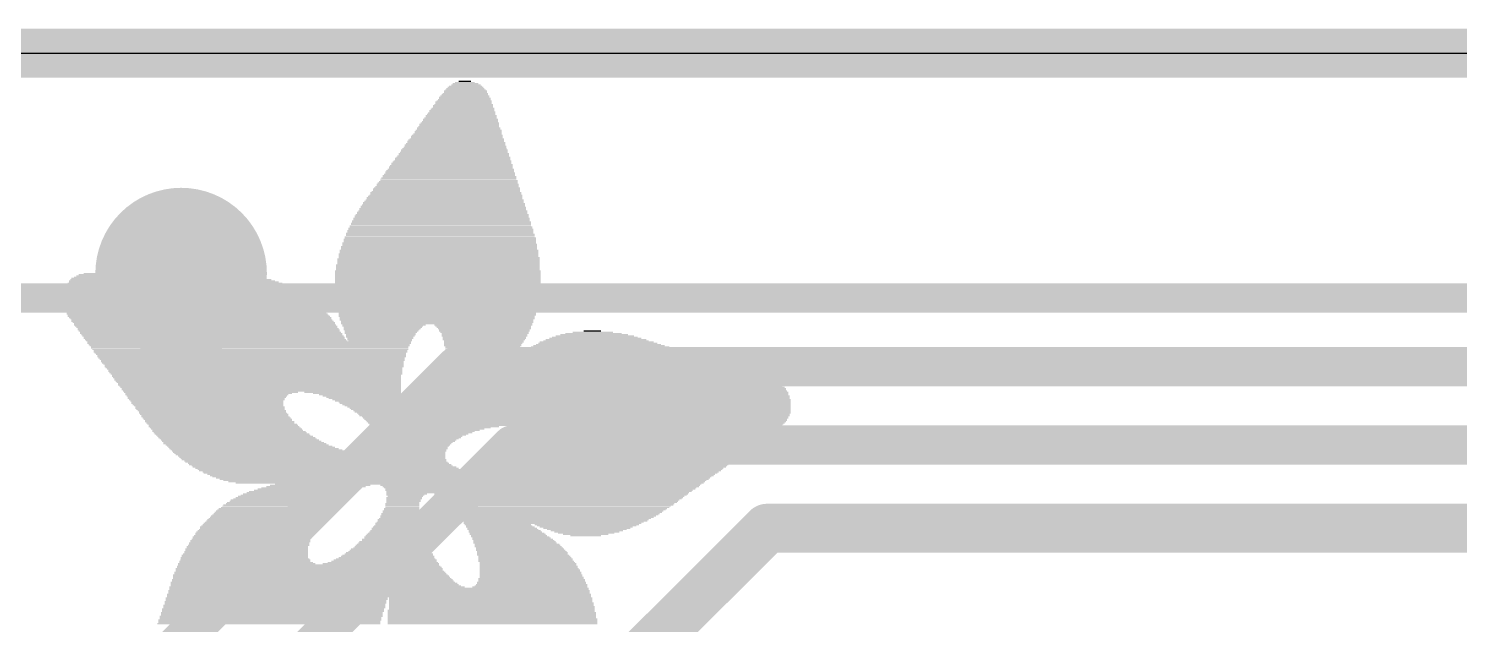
# Model space of a CAD drawing. Extents: x -1.5 to 77.7, y -1.7 to 21.7.
# Drawn here: x 21.18 to 28.59, y 18.63 to 21.72 of the extents above; entities that cross this region are included whole.
import ezdxf

# ---------------------------------------------------------------- set-up
doc = ezdxf.new("R2010")
doc.units = 0
for name, color, linetype in [('1', 12, 'CONTINUOUS'), ('16', 5, 'CONTINUOUS'), ('18', 110, 'CONTINUOUS'), ('20', 53, 'CONTINUOUS'), ('21', 40, 'CONTINUOUS'), ('22', 6, 'CONTINUOUS')]:
    doc.layers.add(name, color=color, linetype=linetype)

# ---------------------------------------------------------------- blocks, each defined once
blk = doc.blocks.new('RECT')
blk.add_solid([(-0.5, -0.5), (0.5, -0.5), (-0.5, 0.5), (0.5, 0.5)])
blk = doc.blocks.new('ROUNDV')
at = {"const_width": 0.5}
blk.add_lwpolyline([(0, -0.25, 1), (0, 0.25, 1), (0, -0.25)], format="xyb", dxfattribs=at)

msp = doc.modelspace()

# ---------------------------------------------------------------- linework, layer by layer
at = {"layer": '1', "const_width": 0.254}
msp.add_lwpolyline([(76.2, 21.59), (0, 21.59)], dxfattribs=at)
at = {"layer": '16'}
for points, const_width in [([(76.2, 21.59), (0, 21.59)], 0.254), ([(20.066, 16.637), (23.3934, 19.9644)], 0.2032), ([(23.3934, 19.9644), (30.5402, 19.9644)], 0.2032), ([(17.145, 13.0175), (23.6855, 19.558)], 0.2032), ([(23.6855, 19.558), (29.972, 19.558)], 0.2032), ([(25.0074, 19.1262), (20.066, 14.1848)], 0.254), ([(29.7688, 19.1262), (25.0074, 19.1262)], 0.254)]:
    msp.add_lwpolyline(points, dxfattribs=dict(at, const_width=const_width))
for points, const_width in [([(23.3934, 20.0152, 1), (23.3934, 19.9136)], 0.1016), ([(23.4293, 19.9285, 1), (23.3575, 20.0003)], 0.1016), ([(23.6855, 19.6088, 1), (23.6855, 19.5072)], 0.1016), ([(23.7214, 19.5221, 1), (23.6496, 19.5939)], 0.1016), ([(25.0074, 19.1897, 1), (25.0074, 19.0627)], 0.127), ([(25.0523, 19.0813, 1), (24.9625, 19.1711)], 0.127)]:
    msp.add_lwpolyline(points, format="xyb", dxfattribs=dict(at, const_width=const_width))
at = {"layer": '20'}
msp.add_line((2.54, 21.59), (73.66, 21.59), dxfattribs=at)
at = {"layer": '22', "const_width": 0.1524}
msp.add_lwpolyline([(36.83, 20.32), (20.32, 20.32)], dxfattribs=at)

# ---------------------------------------------------------------- block references
at = {"layer": '18', "xscale": 0.889, "yscale": 0.889}
msp.add_blockref('ROUNDV', (21.971, 20.447), dxfattribs=at)
msp.add_blockref('ROUNDV', (21.971, 20.447), dxfattribs=at)
at = {"layer": '21'}
for p, xscale, yscale in [((23.4474, 21.4249), 0.1524, 0.0064), ((23.4442, 21.4313), 0.1334, 0.0063), ((23.441, 21.4376), 0.1016, 0.0064), ((23.4411, 21.444), 0.0635, 0.0063), ((23.4379, 21.3487), 0.2731, 0.0064), ((23.4379, 21.3614), 0.2603, 0.0064), ((23.4411, 21.3551), 0.2667, 0.0063), ((23.441, 21.3678), 0.254, 0.0063), ((23.4411, 21.3741), 0.2413, 0.0064), ((23.4442, 21.3804), 0.235, 0.0063), ((23.4442, 21.3932), 0.2222, 0.0063), ((23.4442, 21.3868), 0.2222, 0.0064), ((23.4442, 21.3995), 0.2096, 0.0064), ((23.4442, 21.4059), 0.1968, 0.0063), ((23.4442, 21.4122), 0.1842, 0.0064), ((23.4442, 21.4185), 0.1714, 0.0063), ((23.4252, 21.2789), 0.3493, 0.0063), ((23.4252, 21.2916), 0.3365, 0.0063), ((23.4284, 21.2852), 0.3429, 0.0064), ((23.4283, 21.2979), 0.3302, 0.0064), ((23.4315, 21.3042), 0.3238, 0.0063), ((23.4315, 21.317), 0.3112, 0.0063), ((23.4315, 21.3106), 0.3112, 0.0064), ((23.4347, 21.3233), 0.3048, 0.0064), ((23.4347, 21.336), 0.2921, 0.0064), ((23.4347, 21.3297), 0.2921, 0.0063), ((23.4379, 21.3423), 0.2857, 0.0063), ((23.4093, 21.2027), 0.4318, 0.0063), ((23.4093, 21.209), 0.4191, 0.0064), ((23.4124, 21.2217), 0.4127, 0.0064), ((23.4124, 21.2154), 0.4127, 0.0063), ((23.4156, 21.228), 0.4064, 0.0063), ((23.4156, 21.2344), 0.3937, 0.0064), ((23.4188, 21.2471), 0.3874, 0.0064), ((23.4188, 21.2408), 0.3874, 0.0063), ((23.4188, 21.2535), 0.3746, 0.0063), ((23.422, 21.2661), 0.3683, 0.0063), ((23.422, 21.2598), 0.3683, 0.0064), ((23.422, 21.2725), 0.3556, 0.0064), ((23.3934, 21.1328), 0.5016, 0.0064), ((23.3966, 21.1265), 0.508, 0.0063), ((23.3966, 21.1392), 0.4953, 0.0063), ((23.3998, 21.1455), 0.4889, 0.0064), ((23.3998, 21.1582), 0.4763, 0.0064), ((23.3998, 21.1518), 0.4763, 0.0063), ((23.403, 21.1646), 0.4699, 0.0063), ((23.4029, 21.1709), 0.4572, 0.0064), ((23.4061, 21.1836), 0.4508, 0.0064), ((23.4061, 21.1773), 0.4508, 0.0063), ((23.4093, 21.1899), 0.4445, 0.0063), ((23.4093, 21.1963), 0.4318, 0.0064), ((23.3807, 21.0566), 0.5778, 0.0064), ((23.3839, 21.0693), 0.5715, 0.0064), ((23.3839, 21.063), 0.5715, 0.0063), ((23.3839, 21.0756), 0.5588, 0.0063), ((23.3871, 21.0884), 0.5525, 0.0063), ((23.3871, 21.082), 0.5525, 0.0064), ((23.3871, 21.0947), 0.5397, 0.0064), ((23.3902, 21.1011), 0.5334, 0.0063), ((23.3934, 21.1074), 0.527, 0.0064), ((23.3903, 21.1137), 0.5207, 0.0063), ((23.3934, 21.1201), 0.5144, 0.0064), ((23.3648, 20.9804), 0.6604, 0.0064), ((23.368, 20.9868), 0.654, 0.0063), ((23.368, 20.9994), 0.6414, 0.0063), ((23.368, 20.9931), 0.6414, 0.0064), ((23.3712, 21.0058), 0.635, 0.0064), ((23.3743, 21.0122), 0.6287, 0.0063), ((23.3712, 21.0185), 0.6223, 0.0064), ((23.3743, 21.0249), 0.6159, 0.0063), ((23.3775, 21.0312), 0.6096, 0.0064), ((23.3775, 21.0439), 0.5969, 0.0064), ((23.3775, 21.0375), 0.5969, 0.0063), ((23.3807, 21.0503), 0.5906, 0.0063), ((23.3521, 20.9106), 0.7366, 0.0063), ((23.3521, 20.9042), 0.7366, 0.0064), ((23.3522, 20.9169), 0.7239, 0.0064), ((23.3553, 20.9232), 0.7176, 0.0063), ((23.3553, 20.936), 0.7048, 0.0063), ((23.3585, 20.9296), 0.7112, 0.0064), ((23.3585, 20.9423), 0.6985, 0.0064), ((23.3585, 20.955), 0.6858, 0.0064), ((23.3617, 20.9487), 0.6921, 0.0063), ((23.3617, 20.9613), 0.6795, 0.0063), ((23.3617, 20.9741), 0.6667, 0.0063), ((23.3649, 20.9677), 0.6731, 0.0064), ((23.3362, 20.8407), 0.8065, 0.0064), ((23.3362, 20.8344), 0.8065, 0.0063), ((23.3394, 20.847), 0.8001, 0.0063), ((23.3426, 20.8534), 0.7938, 0.0064), ((23.3426, 20.8661), 0.781, 0.0064), ((23.3426, 20.8598), 0.781, 0.0063), ((23.3426, 20.8725), 0.7684, 0.0063), ((23.3458, 20.8851), 0.762, 0.0063), ((23.3458, 20.8788), 0.762, 0.0064), ((23.349, 20.8915), 0.7557, 0.0064), ((23.349, 20.8979), 0.7429, 0.0063), ((23.3236, 20.7645), 0.8827, 0.0064), ((23.3236, 20.7582), 0.8827, 0.0063), ((23.3268, 20.7708), 0.8763, 0.0063), ((23.3267, 20.7836), 0.8636, 0.0063), ((23.3267, 20.7772), 0.8636, 0.0064), ((23.3268, 20.7963), 0.8509, 0.0063), ((23.3299, 20.7899), 0.8572, 0.0064), ((23.3299, 20.8026), 0.8446, 0.0064), ((23.3299, 20.8153), 0.8318, 0.0064), ((23.3331, 20.8089), 0.8382, 0.0063), ((23.3331, 20.8217), 0.8255, 0.0063), ((23.3362, 20.828), 0.8191, 0.0064), ((23.3141, 20.682), 0.9525, 0.0063), ((23.314, 20.6946), 0.9398, 0.0063), ((23.3172, 20.6883), 0.9462, 0.0064), ((23.3172, 20.7074), 0.9334, 0.0063), ((23.3172, 20.701), 0.9334, 0.0064), ((23.3172, 20.7201), 0.9208, 0.0063), ((23.3204, 20.7137), 0.9271, 0.0064), ((23.3204, 20.7327), 0.9144, 0.0063), ((23.3204, 20.7264), 0.9144, 0.0064), ((23.3204, 20.7455), 0.9017, 0.0063), ((23.3204, 20.7391), 0.9017, 0.0064), ((23.3236, 20.7518), 0.8953, 0.0064), ((23.3109, 20.6248), 0.9969, 0.0064), ((23.3109, 20.6184), 0.9969, 0.0063), ((23.3109, 20.6121), 0.9969, 0.0064), ((23.314, 20.6312), 0.9906, 0.0063), ((23.3109, 20.6375), 0.9843, 0.0064), ((23.3109, 20.6565), 0.9715, 0.0063), ((23.3141, 20.6502), 0.9779, 0.0064), ((23.3141, 20.6439), 0.9779, 0.0063), ((23.314, 20.6693), 0.9652, 0.0063), ((23.314, 20.6629), 0.9652, 0.0064), ((23.3172, 20.6756), 0.9588, 0.0064), ((23.3045, 20.5486), 1.035, 0.0064), ((23.3045, 20.5422), 1.035, 0.0063), ((23.3045, 20.5359), 1.035, 0.0064), ((23.3077, 20.5677), 1.0287, 0.0063), ((23.3077, 20.5613), 1.0287, 0.0064), ((23.3077, 20.555), 1.0287, 0.0063), ((23.3077, 20.5867), 1.016, 0.0064), ((23.3077, 20.5803), 1.016, 0.0063), ((23.3077, 20.574), 1.016, 0.0064), ((23.3077, 20.6058), 1.0033, 0.0063), ((23.3109, 20.5994), 1.0097, 0.0064), ((23.3109, 20.5931), 1.0097, 0.0063), ((23.3013, 20.4597), 1.0668, 0.0064), ((23.3013, 20.4915), 1.0541, 0.0063), ((23.3013, 20.4851), 1.0541, 0.0064), ((23.3013, 20.4788), 1.0541, 0.0063), ((23.3013, 20.4724), 1.0541, 0.0064), ((23.3013, 20.4661), 1.0541, 0.0063), ((23.3045, 20.5232), 1.0478, 0.0064), ((23.3045, 20.5169), 1.0478, 0.0063), ((23.3045, 20.5105), 1.0478, 0.0064), ((23.3045, 20.5041), 1.0478, 0.0063), ((23.3045, 20.4978), 1.0478, 0.0064), ((23.3077, 20.5296), 1.0414, 0.0063), ((21.9425, 20.3899), 1.1303, 0.0063), ((21.9393, 20.3962), 1.1113, 0.0064), ((21.9234, 20.4089), 1.0668, 0.0064), ((21.9329, 20.4026), 1.0858, 0.0063), ((21.917, 20.4153), 1.0414, 0.0063), ((21.9075, 20.4216), 1.0096, 0.0064), ((21.9012, 20.428), 0.9715, 0.0063), ((21.8917, 20.4343), 0.9271, 0.0064), ((21.8789, 20.4407), 0.8763, 0.0063), ((21.8631, 20.447), 0.7937, 0.0064), ((23.3013, 20.4534), 1.0668, 0.0063), ((23.3013, 20.447), 1.0668, 0.0064), ((23.3013, 20.4407), 1.0668, 0.0063), ((23.3013, 20.4343), 1.0668, 0.0064), ((23.3013, 20.428), 1.0668, 0.0063), ((23.3013, 20.4216), 1.0668, 0.0064), ((23.3013, 20.4153), 1.0668, 0.0063), ((23.3013, 20.4089), 1.0668, 0.0064), ((23.3013, 20.4026), 1.0668, 0.0063), ((23.3013, 20.3962), 1.0668, 0.0064), ((23.3013, 20.3899), 1.0668, 0.0063), ((21.9964, 20.32), 1.289, 0.0064), ((21.9996, 20.3137), 1.2954, 0.0063), ((21.9901, 20.3264), 1.2763, 0.0063), ((21.9742, 20.3518), 1.2319, 0.0063), ((21.9805, 20.3454), 1.2446, 0.0064), ((21.9837, 20.3391), 1.251, 0.0063), ((21.9901, 20.3327), 1.2637, 0.0064), ((21.9583, 20.3708), 1.1874, 0.0064), ((21.971, 20.3581), 1.2128, 0.0064), ((21.9647, 20.3645), 1.2001, 0.0063), ((21.9551, 20.3772), 1.1684, 0.0063), ((21.952, 20.3835), 1.1493, 0.0064), ((23.3013, 20.3835), 1.0668, 0.0064), ((23.3013, 20.3772), 1.0668, 0.0063), ((23.2981, 20.3708), 1.0605, 0.0064), ((23.2981, 20.3645), 1.0605, 0.0063), ((23.2981, 20.3581), 1.0605, 0.0064), ((23.2981, 20.3518), 1.0605, 0.0063), ((23.2981, 20.3454), 1.0605, 0.0064), ((23.2981, 20.3391), 1.0605, 0.0063), ((23.2981, 20.3327), 1.0605, 0.0064), ((23.2981, 20.3264), 1.0605, 0.0063), ((23.2981, 20.32), 1.0605, 0.0064), ((23.2981, 20.3137), 1.0605, 0.0063), ((22.0091, 20.301), 1.3144, 0.0063), ((22.0028, 20.3073), 1.3017, 0.0064), ((22.0155, 20.2946), 1.3145, 0.0064), ((22.0186, 20.2883), 1.3208, 0.0063), ((22.0218, 20.2819), 1.3272, 0.0064), ((22.025, 20.2756), 1.3335, 0.0063), ((22.0313, 20.2692), 1.3335, 0.0064), ((22.0345, 20.2629), 1.3398, 0.0063), ((22.044, 20.2502), 1.3462, 0.0063), ((22.0409, 20.2565), 1.3399, 0.0064), ((22.0504, 20.2438), 1.3462, 0.0064), ((22.0536, 20.2375), 1.3525, 0.0063), ((23.295, 20.3073), 1.0541, 0.0064), ((23.2981, 20.301), 1.0477, 0.0063), ((23.2981, 20.2946), 1.0477, 0.0064), ((23.2981, 20.2883), 1.0477, 0.0063), ((23.2981, 20.2819), 1.0477, 0.0064), ((23.295, 20.2756), 1.0414, 0.0063), ((23.2981, 20.2692), 1.0351, 0.0064), ((23.2981, 20.2629), 1.0351, 0.0063), ((23.2981, 20.2565), 1.0351, 0.0064), ((23.295, 20.2502), 1.0287, 0.0063), ((23.2981, 20.2438), 1.0223, 0.0064), ((23.2981, 20.2375), 1.0223, 0.0063), ((22.0599, 20.2311), 1.3526, 0.0064), ((22.0631, 20.2248), 1.3589, 0.0063), ((22.0694, 20.2184), 1.3589, 0.0064), ((22.0726, 20.2121), 1.3526, 0.0063), ((22.079, 20.2057), 1.3525, 0.0064), ((22.0822, 20.1994), 1.3589, 0.0063), ((22.0885, 20.193), 1.3589, 0.0064), ((22.0917, 20.1867), 1.3525, 0.0063), ((22.0949, 20.1803), 1.3589, 0.0064), ((22.1012, 20.174), 1.3589, 0.0063), ((22.1044, 20.1676), 1.3525, 0.0064), ((23.2981, 20.2311), 1.0223, 0.0064), ((23.295, 20.2248), 1.016, 0.0063), ((23.2981, 20.2184), 1.0097, 0.0064), ((23.2981, 20.2121), 1.0097, 0.0063), ((23.295, 20.2057), 1.0033, 0.0064), ((23.2981, 20.1994), 0.9969, 0.0063), ((23.2981, 20.193), 0.9969, 0.0064), ((23.295, 20.1867), 0.9906, 0.0063), ((23.0219, 20.1803), 0.4318, 0.0064), ((23.0156, 20.174), 0.4191, 0.0063), ((23.0156, 20.1676), 0.4064, 0.0064), ((23.5363, 20.1803), 0.508, 0.0064), ((23.5363, 20.174), 0.4953, 0.0063), ((23.5395, 20.1676), 0.4889, 0.0064), ((22.1107, 20.1613), 1.3526, 0.0063), ((22.1138, 20.1549), 1.3589, 0.0064), ((22.1171, 20.1486), 1.3525, 0.0063), ((22.1234, 20.1422), 1.3526, 0.0064), ((22.1266, 20.1359), 1.3589, 0.0063), ((22.1298, 20.1295), 1.3525, 0.0064), ((22.1361, 20.1232), 1.3526, 0.0063), ((22.1425, 20.1168), 1.3525, 0.0064), ((22.1425, 20.1105), 1.3525, 0.0063), ((22.1488, 20.1041), 1.3526, 0.0064), ((22.1552, 20.0978), 1.3525, 0.0063), ((22.3234, 20.0914), 1.6764, 0.0064), ((23.0124, 20.1613), 0.4, 0.0063), ((23.0093, 20.1549), 0.3937, 0.0064), ((23.0092, 20.1486), 0.381, 0.0063), ((23.0061, 20.1422), 0.3747, 0.0064), ((23.0029, 20.1359), 0.3683, 0.0063), ((23.0029, 20.1232), 0.3556, 0.0063), ((22.9997, 20.1168), 0.3492, 0.0064), ((23.0061, 20.1295), 0.3619, 0.0064), ((22.9997, 20.1041), 0.3366, 0.0064), ((23.0029, 20.1105), 0.3429, 0.0063), ((23.0029, 20.0978), 0.3302, 0.0063), ((23.5426, 20.1613), 0.4826, 0.0063), ((23.5427, 20.1549), 0.4699, 0.0064), ((23.5427, 20.1486), 0.4699, 0.0063), ((23.5426, 20.1422), 0.4572, 0.0064), ((23.5458, 20.1359), 0.4508, 0.0063), ((23.5427, 20.1295), 0.4445, 0.0064), ((23.5427, 20.1232), 0.4445, 0.0063), ((23.5426, 20.1168), 0.4318, 0.0064), ((23.5426, 20.1105), 0.4318, 0.0063), ((23.5395, 20.1041), 0.4255, 0.0064), ((23.5395, 20.0978), 0.4127, 0.0063), ((23.5395, 20.0914), 0.4127, 0.0064), ((24.1237, 20.0914), 0.5905, 0.0064), ((24.1205, 20.0978), 0.5461, 0.0063), ((24.1205, 20.1041), 0.5207, 0.0064), ((24.1173, 20.1105), 0.4762, 0.0063), ((24.1142, 20.1168), 0.4445, 0.0064), ((24.1141, 20.1232), 0.4064, 0.0063), ((24.111, 20.1295), 0.3493, 0.0064), ((24.1078, 20.1359), 0.2921, 0.0063), ((24.1046, 20.1422), 0.2096, 0.0064), ((24.1014, 20.1486), 0.0889, 0.0063), ((22.3234, 20.0851), 1.6764, 0.0063), ((22.3235, 20.0787), 1.6637, 0.0064), ((22.3266, 20.0724), 1.6574, 0.0063), ((22.3266, 20.066), 1.6446, 0.0064), ((22.3266, 20.0597), 1.6446, 0.0063), ((22.3298, 20.0533), 1.6383, 0.0064), ((22.3298, 20.047), 1.6256, 0.0063), ((22.3298, 20.0406), 1.6256, 0.0064), ((22.3298, 20.0343), 1.6129, 0.0063), ((22.333, 20.0279), 1.6065, 0.0064), ((22.3361, 20.0216), 1.6002, 0.0063), ((22.3361, 20.0152), 1.6002, 0.0064), ((23.5363, 20.0851), 0.4064, 0.0063), ((23.5331, 20.0787), 0.4, 0.0064), ((23.5331, 20.0724), 0.4, 0.0063), ((23.5331, 20.066), 0.3874, 0.0064), ((23.5299, 20.0597), 0.381, 0.0063), ((23.5267, 20.0533), 0.3747, 0.0064), ((23.5267, 20.047), 0.3747, 0.0063), ((23.5236, 20.0406), 0.3683, 0.0064), ((23.5204, 20.0343), 0.362, 0.0063), ((23.5172, 20.0279), 0.3556, 0.0064), ((23.5172, 20.0216), 0.3556, 0.0063), ((23.5141, 20.0152), 0.3493, 0.0064), ((24.184, 20.0152), 0.9398, 0.0064), ((24.1808, 20.0216), 0.9208, 0.0063), ((24.1745, 20.0279), 0.8827, 0.0064), ((24.1681, 20.0343), 0.8572, 0.0063), ((24.1618, 20.0406), 0.8319, 0.0064), ((24.1586, 20.047), 0.8001, 0.0063), ((24.1523, 20.0533), 0.7747, 0.0064), ((24.1459, 20.0597), 0.7366, 0.0063), ((24.1427, 20.066), 0.7176, 0.0064), ((24.1364, 20.0724), 0.6795, 0.0063), ((24.1332, 20.0787), 0.6477, 0.0064), ((24.13, 20.0851), 0.616, 0.0063), ((22.3361, 20.0089), 1.5875, 0.0063), ((22.3393, 20.0025), 1.5812, 0.0064), ((22.3425, 19.9962), 1.5748, 0.0063), ((22.3393, 19.9898), 1.5684, 0.0064), ((22.3424, 19.9835), 1.5621, 0.0063), ((22.3457, 19.9771), 1.5557, 0.0064), ((22.3488, 19.9708), 1.5494, 0.0063), ((22.3488, 19.9644), 1.5494, 0.0064), ((22.3489, 19.9581), 1.5367, 0.0063), ((22.352, 19.9517), 1.5304, 0.0064), ((22.3552, 19.9454), 1.524, 0.0063), ((23.5109, 20.0089), 0.3429, 0.0063), ((23.5077, 20.0025), 0.3366, 0.0064), ((23.5045, 19.9962), 0.3302, 0.0063), ((23.5045, 19.9898), 0.3302, 0.0064), ((23.5014, 19.9835), 0.3239, 0.0063), ((23.4982, 19.9771), 0.3175, 0.0064), ((23.495, 19.9708), 0.3112, 0.0063), ((24.0792, 19.9644), 1.4796, 0.0064), ((24.0856, 19.9581), 1.4923, 0.0063), ((24.0983, 19.9517), 1.5177, 0.0064), ((24.1078, 19.9454), 1.5367, 0.0063), ((24.2284, 19.9708), 1.143, 0.0063), ((24.222, 19.9771), 1.1049, 0.0064), ((24.2189, 19.9835), 1.0858, 0.0063), ((24.2094, 19.9898), 1.0541, 0.0064), ((24.2031, 19.9962), 1.0287, 0.0063), ((24.1999, 20.0025), 0.9969, 0.0064), ((24.1935, 20.0089), 0.9716, 0.0063), ((22.3552, 19.939), 1.524, 0.0064), ((22.3584, 19.9327), 1.5177, 0.0063), ((22.3616, 19.9263), 1.5113, 0.0064), ((22.3615, 19.92), 1.4986, 0.0063), ((22.3615, 19.9136), 1.4986, 0.0064), ((22.3647, 19.9073), 1.4922, 0.0063), ((22.3679, 19.9009), 1.4859, 0.0064), ((22.3679, 19.8946), 1.4859, 0.0063), ((22.3711, 19.8882), 1.4795, 0.0064), ((22.3742, 19.8819), 1.4732, 0.0063), ((22.3774, 19.8755), 1.4668, 0.0064), ((22.3774, 19.8692), 1.4668, 0.0063), ((24.203, 19.8692), 1.7526, 0.0063), ((24.1967, 19.8755), 1.7399, 0.0064), ((24.1427, 19.92), 1.6192, 0.0063), ((24.1554, 19.9136), 1.6446, 0.0064), ((24.165, 19.9073), 1.6637, 0.0063), ((24.1745, 19.9009), 1.6827, 0.0064), ((24.1808, 19.8946), 1.6954, 0.0063), ((24.1904, 19.8882), 1.7145, 0.0064), ((24.1967, 19.8819), 1.7272, 0.0063), ((24.1173, 19.939), 1.5558, 0.0064), ((24.1268, 19.9327), 1.5748, 0.0063), ((24.1395, 19.9263), 1.6002, 0.0064), ((22.3805, 19.8628), 1.4605, 0.0064), ((22.3838, 19.8565), 1.4541, 0.0063), ((22.3869, 19.8501), 1.4478, 0.0064), ((22.3869, 19.8438), 1.4478, 0.0063), ((22.3901, 19.8374), 1.4414, 0.0064), ((22.1266, 19.8311), 0.9017, 0.0063), ((22.1139, 19.8247), 0.8636, 0.0064), ((22.1044, 19.8184), 0.8445, 0.0063), ((22.1044, 19.812), 0.8319, 0.0064), ((22.1044, 19.8056), 0.8191, 0.0063), ((22.1012, 19.7993), 0.8128, 0.0064), ((22.1044, 19.793), 0.8065, 0.0063), ((22.86, 19.8311), 0.5016, 0.0063), ((22.8822, 19.8247), 0.4572, 0.0064), ((22.8981, 19.8184), 0.4254, 0.0063), ((22.9076, 19.812), 0.4064, 0.0064), ((22.9171, 19.8056), 0.3873, 0.0063), ((22.9235, 19.7993), 0.3746, 0.0064), ((22.933, 19.793), 0.3556, 0.0063), ((24.2157, 19.8056), 1.8161, 0.0063), ((24.2157, 19.7993), 1.8161, 0.0064), ((24.2189, 19.793), 1.8224, 0.0063), ((24.2157, 19.8184), 1.8034, 0.0063), ((24.2189, 19.812), 1.8098, 0.0064), ((24.2157, 19.8374), 1.7907, 0.0064), ((24.2126, 19.8501), 1.7843, 0.0064), ((24.2126, 19.8438), 1.7843, 0.0063), ((24.2189, 19.8311), 1.797, 0.0063), ((24.2189, 19.8247), 1.797, 0.0064), ((24.2062, 19.8628), 1.759, 0.0064), ((24.2126, 19.8565), 1.7717, 0.0063), ((22.1044, 19.7866), 0.7937, 0.0064), ((22.1075, 19.7803), 0.7874, 0.0063), ((22.1075, 19.7739), 0.7874, 0.0064), ((22.1107, 19.7675), 0.781, 0.0063), ((22.1138, 19.7612), 0.7747, 0.0064), ((22.1203, 19.7549), 0.7747, 0.0063), ((22.1203, 19.7485), 0.7747, 0.0064), ((22.1234, 19.7422), 0.7684, 0.0063), ((22.1298, 19.7358), 0.7683, 0.0064), ((22.1329, 19.7294), 0.762, 0.0063), ((22.1361, 19.7231), 0.7684, 0.0064), ((22.1425, 19.7168), 0.7683, 0.0063), ((22.9394, 19.7866), 0.3429, 0.0064), ((22.9489, 19.7803), 0.3238, 0.0063), ((22.952, 19.7739), 0.3175, 0.0064), ((22.9584, 19.7675), 0.3048, 0.0063), ((22.968, 19.7612), 0.2985, 0.0064), ((22.9743, 19.7549), 0.2858, 0.0063), ((22.9807, 19.7485), 0.2731, 0.0064), ((22.9839, 19.7422), 0.2667, 0.0063), ((22.9933, 19.7358), 0.2603, 0.0064), ((22.9965, 19.7294), 0.254, 0.0063), ((23.0029, 19.7231), 0.2413, 0.0064), ((23.0061, 19.7168), 0.2349, 0.0063), ((24.1967, 19.7168), 1.8542, 0.0063), ((24.203, 19.7294), 1.8542, 0.0063), ((24.203, 19.7231), 1.8542, 0.0064), ((24.2062, 19.7422), 1.8478, 0.0063), ((24.2062, 19.7358), 1.8478, 0.0064), ((24.2094, 19.7549), 1.8415, 0.0063), ((24.2094, 19.7485), 1.8415, 0.0064), ((24.2126, 19.7675), 1.8351, 0.0063), ((24.2126, 19.7612), 1.8351, 0.0064), ((24.2157, 19.7803), 1.8288, 0.0063), ((24.2157, 19.7739), 1.8288, 0.0064), ((24.2189, 19.7866), 1.8224, 0.0064), ((22.1456, 19.7104), 0.762, 0.0064), ((22.1488, 19.7041), 0.7684, 0.0063), ((22.1552, 19.6977), 0.7683, 0.0064), ((22.1615, 19.6913), 0.7684, 0.0063), ((22.1647, 19.685), 0.762, 0.0064), ((22.1711, 19.6787), 0.7747, 0.0063), ((22.1742, 19.6723), 0.7684, 0.0064), ((22.1837, 19.666), 0.7747, 0.0063), ((22.19, 19.6596), 0.7747, 0.0064), ((22.1933, 19.6532), 0.7811, 0.0063), ((22.1996, 19.6469), 0.781, 0.0064), ((23.0124, 19.7104), 0.235, 0.0064), ((23.0188, 19.7041), 0.2223, 0.0063), ((23.0251, 19.6977), 0.2222, 0.0064), ((23.0282, 19.6913), 0.2159, 0.0063), ((23.0347, 19.685), 0.2159, 0.0064), ((23.0378, 19.6787), 0.2096, 0.0063), ((23.0442, 19.6723), 0.2095, 0.0064), ((23.0505, 19.666), 0.2096, 0.0063), ((23.0601, 19.6596), 0.2159, 0.0064), ((23.0727, 19.6532), 0.2286, 0.0063), ((23.2664, 19.6469), 0.616, 0.0064), ((23.4061, 19.6532), 0.4254, 0.0063), ((24.1523, 19.6596), 1.8669, 0.0064), ((24.1586, 19.666), 1.8669, 0.0063), ((24.1713, 19.6787), 1.8669, 0.0063), ((24.1681, 19.6723), 1.8606, 0.0064), ((24.1808, 19.6913), 1.8606, 0.0063), ((24.1808, 19.685), 1.8606, 0.0064), ((24.1872, 19.6977), 1.8605, 0.0064), ((24.1903, 19.7041), 1.8542, 0.0063), ((24.1967, 19.7104), 1.8542, 0.0064), ((24.4125, 19.6532), 1.3335, 0.0063), ((24.4253, 19.6469), 1.2954, 0.0064), ((22.206, 19.6406), 0.7811, 0.0063), ((22.2123, 19.6342), 0.781, 0.0064), ((22.2187, 19.6279), 0.7937, 0.0063), ((22.225, 19.6215), 0.7938, 0.0064), ((22.2346, 19.6151), 0.8001, 0.0063), ((22.2409, 19.6088), 0.8001, 0.0064), ((22.2504, 19.6025), 0.8064, 0.0063), ((22.2599, 19.5961), 0.8128, 0.0064), ((22.2663, 19.5898), 0.8128, 0.0063), ((22.2758, 19.5834), 0.8192, 0.0064), ((22.2854, 19.577), 0.8255, 0.0063), ((22.2949, 19.5707), 0.8319, 0.0064), ((23.2537, 19.6406), 0.5778, 0.0063), ((23.2442, 19.6342), 0.5461, 0.0064), ((23.2283, 19.6215), 0.5016, 0.0064), ((23.2347, 19.6279), 0.5143, 0.0063), ((23.2219, 19.6151), 0.4763, 0.0063), ((23.2156, 19.6088), 0.4636, 0.0064), ((23.1838, 19.5707), 0.3873, 0.0064), ((23.2093, 19.6025), 0.4381, 0.0063), ((23.2061, 19.5961), 0.4318, 0.0064), ((23.1998, 19.5898), 0.4191, 0.0063), ((23.1934, 19.5834), 0.4064, 0.0064), ((23.1902, 19.577), 0.4, 0.0063), ((24.4317, 19.6406), 1.2573, 0.0063), ((24.4348, 19.6342), 1.2382, 0.0064), ((24.4412, 19.6279), 1.2129, 0.0063), ((24.438, 19.6215), 1.1938, 0.0064), ((24.438, 19.6151), 1.1811, 0.0063), ((24.438, 19.6088), 1.1684, 0.0064), ((24.4348, 19.6025), 1.1494, 0.0063), ((24.4348, 19.5961), 1.1366, 0.0064), ((24.4317, 19.5898), 1.1303, 0.0063), ((24.4285, 19.5834), 1.1113, 0.0064), ((24.4253, 19.577), 1.1049, 0.0063), ((24.4189, 19.5707), 1.0922, 0.0064), ((22.3012, 19.5644), 0.8446, 0.0063), ((22.3139, 19.558), 0.8446, 0.0064), ((22.3266, 19.5517), 0.8572, 0.0063), ((22.3361, 19.5453), 0.8636, 0.0064), ((22.3489, 19.5389), 0.8763, 0.0063), ((22.3615, 19.5326), 0.889, 0.0064), ((22.3806, 19.5263), 0.9144, 0.0063), ((22.3996, 19.5199), 0.9398, 0.0064), ((22.6378, 19.5136), 1.4033, 0.0063), ((22.6409, 19.5072), 1.397, 0.0064), ((22.6472, 19.5008), 1.3843, 0.0063), ((22.6505, 19.4945), 1.3779, 0.0064), ((23.1362, 19.5199), 0.4064, 0.0064), ((23.149, 19.5263), 0.3937, 0.0063), ((23.1585, 19.5326), 0.3747, 0.0064), ((23.1648, 19.5389), 0.3746, 0.0063), ((23.1712, 19.5517), 0.3747, 0.0063), ((23.168, 19.5453), 0.3683, 0.0064), ((23.1807, 19.5644), 0.381, 0.0063), ((23.1775, 19.558), 0.3746, 0.0064), ((24.3332, 19.4945), 1.0604, 0.0064), ((24.3428, 19.5008), 1.0541, 0.0063), ((24.3523, 19.5072), 1.0605, 0.0064), ((24.3618, 19.5136), 1.0541, 0.0063), ((24.3681, 19.5199), 1.0541, 0.0064), ((24.3777, 19.5263), 1.0605, 0.0063), ((24.384, 19.5326), 1.0604, 0.0064), ((24.3904, 19.5389), 1.0731, 0.0063), ((24.3967, 19.5453), 1.0732, 0.0064), ((24.4126, 19.5644), 1.0922, 0.0063), ((24.4094, 19.558), 1.0858, 0.0064), ((24.4031, 19.5517), 1.0731, 0.0063), ((22.6536, 19.4882), 1.3716, 0.0063), ((22.66, 19.4818), 1.3716, 0.0064), ((22.6664, 19.4755), 1.3589, 0.0063), ((22.6727, 19.4691), 1.3589, 0.0064), ((22.6822, 19.4627), 1.3526, 0.0063), ((22.6918, 19.4564), 1.3589, 0.0064), ((22.7013, 19.4501), 1.3525, 0.0063), ((22.714, 19.4437), 1.3653, 0.0064), ((22.7266, 19.4374), 1.3653, 0.0063), ((22.7489, 19.431), 1.3843, 0.0064), ((22.7743, 19.4246), 1.4224, 0.0063), ((24.1681, 19.4246), 1.2002, 0.0063), ((24.1967, 19.431), 1.1557, 0.0064), ((24.2189, 19.4374), 1.124, 0.0063), ((24.2348, 19.4437), 1.1176, 0.0064), ((24.2507, 19.4501), 1.0985, 0.0063), ((24.2634, 19.4564), 1.0859, 0.0064), ((24.2793, 19.4627), 1.0795, 0.0063), ((24.2919, 19.4691), 1.0668, 0.0064), ((24.3015, 19.4755), 1.0605, 0.0063), ((24.3142, 19.4818), 1.0605, 0.0064), ((24.3237, 19.4882), 1.0541, 0.0063), ((23.4188, 19.4183), 2.6734, 0.0064), ((23.4188, 19.412), 2.6606, 0.0063), ((23.422, 19.4056), 2.6289, 0.0064), ((23.4252, 19.3993), 2.6099, 0.0063), ((23.4252, 19.3929), 2.5845, 0.0064), ((23.4315, 19.3865), 2.559, 0.0063), ((23.4379, 19.3802), 2.5337, 0.0064), ((23.4411, 19.3739), 2.5019, 0.0063), ((23.4505, 19.3675), 2.4701, 0.0064), ((23.4665, 19.3612), 2.4257, 0.0063), ((22.6918, 19.3484), 0.5207, 0.0063), ((23.5617, 19.3548), 2.2098, 0.0064), ((23.8316, 19.3484), 1.6573, 0.0063), ((22.5171, 19.2722), 0.5778, 0.0063), ((22.5298, 19.2786), 0.5778, 0.0064), ((22.5394, 19.285), 0.5715, 0.0063), ((22.5489, 19.2913), 0.5651, 0.0064), ((22.5616, 19.2977), 0.5651, 0.0063), ((22.5711, 19.304), 0.5588, 0.0064), ((22.587, 19.3103), 0.5525, 0.0063), ((22.5997, 19.3167), 0.5525, 0.0064), ((22.6155, 19.3231), 0.5334, 0.0063), ((22.6346, 19.3294), 0.5334, 0.0064), ((22.6472, 19.3358), 0.5207, 0.0063), ((22.6695, 19.3421), 0.5144, 0.0064), ((23.8347, 19.3421), 1.6383, 0.0064), ((23.8316, 19.3358), 1.6193, 0.0063), ((23.8252, 19.3231), 1.5938, 0.0063), ((23.8316, 19.3294), 1.6065, 0.0064), ((23.8252, 19.3167), 1.5812, 0.0064), ((23.8189, 19.3103), 1.5685, 0.0063), ((23.1394, 19.304), 0.2096, 0.0064), ((23.1331, 19.2977), 0.1969, 0.0063), ((23.1267, 19.285), 0.1842, 0.0063), ((23.1267, 19.2786), 0.1842, 0.0064), ((23.1235, 19.2722), 0.1778, 0.0063), ((23.1331, 19.2913), 0.1841, 0.0064), ((23.9395, 19.304), 1.3144, 0.0064), ((23.9459, 19.2977), 1.2891, 0.0063), ((23.9459, 19.2913), 1.2637, 0.0064), ((23.9459, 19.285), 1.2509, 0.0063), ((23.949, 19.2786), 1.2319, 0.0064), ((23.9459, 19.2722), 1.2129, 0.0063), ((22.4378, 19.2024), 0.5969, 0.0064), ((22.4441, 19.2088), 0.5969, 0.0063), ((22.4505, 19.2151), 0.5969, 0.0064), ((22.4567, 19.2215), 0.5969, 0.0063), ((22.46, 19.2278), 0.5905, 0.0064), ((22.4727, 19.2341), 0.5905, 0.0063), ((22.4758, 19.2405), 0.5842, 0.0064), ((22.4854, 19.2469), 0.5905, 0.0063), ((22.4949, 19.2532), 0.5842, 0.0064), ((22.5012, 19.2596), 0.5842, 0.0063), ((22.5108, 19.2659), 0.5779, 0.0064), ((23.1076, 19.2024), 0.1969, 0.0064), ((23.1109, 19.2151), 0.1905, 0.0064), ((23.1109, 19.2088), 0.1905, 0.0063), ((23.114, 19.2278), 0.1842, 0.0064), ((23.114, 19.2215), 0.1842, 0.0063), ((23.1172, 19.2532), 0.1778, 0.0064), ((23.1172, 19.2469), 0.1778, 0.0063), ((23.1172, 19.2405), 0.1778, 0.0064), ((23.1172, 19.2341), 0.1778, 0.0063), ((23.1235, 19.2659), 0.1778, 0.0064), ((23.1204, 19.2596), 0.1715, 0.0063), ((23.9459, 19.2659), 1.2001, 0.0064), ((23.9459, 19.2596), 1.1875, 0.0063), ((23.9427, 19.2532), 1.1684, 0.0064), ((23.9427, 19.2469), 1.1557, 0.0063), ((23.9395, 19.2405), 1.1366, 0.0064), ((23.9395, 19.2341), 1.124, 0.0063), ((23.9364, 19.2278), 1.1049, 0.0064), ((23.9363, 19.2215), 1.0922, 0.0063), ((23.93, 19.2088), 1.0668, 0.0063), ((23.9332, 19.2151), 1.0731, 0.0064), ((23.9268, 19.2024), 1.0478, 0.0064), ((22.3742, 19.1326), 0.6096, 0.0063), ((22.3711, 19.1262), 0.6033, 0.0064), ((22.3806, 19.1389), 0.6096, 0.0064), ((22.3838, 19.1453), 0.6033, 0.0063), ((22.3901, 19.1516), 0.6032, 0.0064), ((22.3965, 19.1579), 0.6033, 0.0063), ((22.4028, 19.1643), 0.6032, 0.0064), ((22.406, 19.1707), 0.5969, 0.0063), ((22.4123, 19.177), 0.5969, 0.0064), ((22.4186, 19.1834), 0.5969, 0.0063), ((22.4251, 19.1897), 0.5969, 0.0064), ((22.4314, 19.196), 0.5969, 0.0063), ((23.0886, 19.1262), 0.2604, 0.0064), ((23.0918, 19.1326), 0.254, 0.0063), ((23.0918, 19.1389), 0.2413, 0.0064), ((23.095, 19.1516), 0.2349, 0.0064), ((23.095, 19.1453), 0.2349, 0.0063), ((23.0981, 19.1579), 0.2286, 0.0063), ((23.0982, 19.1707), 0.2159, 0.0063), ((23.0982, 19.1643), 0.2159, 0.0064), ((23.1013, 19.177), 0.2096, 0.0064), ((23.1045, 19.1897), 0.2032, 0.0064), ((23.1045, 19.1834), 0.2032, 0.0063), ((23.1076, 19.196), 0.1969, 0.0063), ((23.9268, 19.196), 1.035, 0.0063), ((23.9236, 19.1897), 1.016, 0.0064), ((23.9173, 19.1834), 1.0033, 0.0063), ((23.9141, 19.177), 0.9842, 0.0064), ((23.9109, 19.1707), 0.9652, 0.0063), ((23.9078, 19.1643), 0.9589, 0.0064), ((23.9014, 19.1579), 0.9334, 0.0063), ((23.8951, 19.1516), 0.9207, 0.0064), ((23.6125, 19.1453), 0.3429, 0.0063), ((23.6189, 19.1389), 0.3429, 0.0064), ((23.6252, 19.1326), 0.3556, 0.0063), ((23.6347, 19.1262), 0.362, 0.0064), ((24.0729, 19.1453), 0.5397, 0.0063), ((24.0729, 19.1389), 0.5143, 0.0064), ((24.0697, 19.1326), 0.4826, 0.0063), ((24.0729, 19.1262), 0.4509, 0.0064), ((22.3235, 19.05), 0.6223, 0.0064), ((22.3298, 19.0627), 0.6223, 0.0064), ((22.3298, 19.0564), 0.6223, 0.0063), ((22.333, 19.0691), 0.6159, 0.0063), ((22.3393, 19.0817), 0.616, 0.0063), ((22.3393, 19.0754), 0.616, 0.0064), ((22.3457, 19.0881), 0.6159, 0.0064), ((22.352, 19.1008), 0.616, 0.0064), ((22.3488, 19.0945), 0.6096, 0.0063), ((22.3584, 19.1072), 0.6159, 0.0063), ((22.3615, 19.1135), 0.6096, 0.0064), ((22.3679, 19.1198), 0.6096, 0.0063), ((23.0664, 19.05), 0.3556, 0.0064), ((23.0695, 19.0564), 0.3493, 0.0063), ((23.0727, 19.0691), 0.3302, 0.0063), ((23.0727, 19.0627), 0.3302, 0.0064), ((23.0759, 19.0817), 0.3112, 0.0063), ((23.0759, 19.0754), 0.3112, 0.0064), ((23.0791, 19.0881), 0.3048, 0.0064), ((23.0791, 19.0945), 0.2921, 0.0063), ((23.0823, 19.1008), 0.2857, 0.0064), ((23.0854, 19.1072), 0.2794, 0.0063), ((23.0855, 19.1135), 0.2667, 0.0064), ((23.0886, 19.1198), 0.2604, 0.0063), ((23.6379, 19.1198), 0.3683, 0.0063), ((23.6474, 19.1135), 0.3746, 0.0064), ((23.6506, 19.1072), 0.381, 0.0063), ((23.6601, 19.1008), 0.3874, 0.0064), ((23.6633, 19.0945), 0.3937, 0.0063), ((23.6697, 19.0881), 0.3937, 0.0064), ((23.676, 19.0817), 0.4064, 0.0063), ((23.6823, 19.0754), 0.4064, 0.0064), ((23.6887, 19.0691), 0.4191, 0.0063), ((23.6951, 19.0627), 0.4191, 0.0064), ((23.6982, 19.0564), 0.4254, 0.0063), ((23.7014, 19.05), 0.4318, 0.0064), ((24.0729, 19.1198), 0.4127, 0.0063), ((24.0729, 19.1135), 0.3747, 0.0064), ((24.0729, 19.1072), 0.3365, 0.0063), ((24.0697, 19.1008), 0.2921, 0.0064), ((24.0665, 19.0945), 0.235, 0.0063), ((24.0665, 19.0881), 0.1588, 0.0064), ((22.3012, 18.9865), 0.654, 0.0064), ((22.3012, 18.9802), 0.654, 0.0063), ((22.3043, 18.9929), 0.6477, 0.0063), ((22.3076, 19.0055), 0.6413, 0.0063), ((22.3076, 18.9992), 0.6413, 0.0064), ((22.3107, 19.0183), 0.635, 0.0063), ((22.3107, 19.0119), 0.635, 0.0064), ((22.3139, 19.031), 0.6286, 0.0063), ((22.3139, 19.0246), 0.6286, 0.0064), ((22.3203, 19.0373), 0.6287, 0.0064), ((22.3235, 19.0436), 0.6223, 0.0063), ((23.041, 18.9802), 0.4826, 0.0063), ((23.041, 18.9865), 0.4699, 0.0064), ((23.0473, 18.9929), 0.4572, 0.0063), ((23.0474, 18.9992), 0.4445, 0.0064), ((23.0537, 19.0055), 0.4318, 0.0063), ((23.0537, 19.0119), 0.4191, 0.0064), ((23.0569, 19.0183), 0.4127, 0.0063), ((23.0601, 19.0246), 0.3937, 0.0064), ((23.0632, 19.031), 0.3874, 0.0063), ((23.0632, 19.0373), 0.3746, 0.0064), ((23.0663, 19.0436), 0.3683, 0.0063), ((23.7172, 19.031), 0.4509, 0.0063), ((23.7109, 19.0436), 0.4382, 0.0063), ((23.7141, 19.0373), 0.4445, 0.0064), ((23.7236, 19.0246), 0.4508, 0.0064), ((23.7268, 19.0183), 0.4572, 0.0063), ((23.73, 19.0119), 0.4635, 0.0064), ((23.7363, 19.0055), 0.4636, 0.0063), ((23.7395, 18.9992), 0.4699, 0.0064), ((23.7395, 18.9929), 0.4699, 0.0063), ((23.7427, 18.9865), 0.4763, 0.0064), ((23.749, 18.9802), 0.4762, 0.0063), ((22.6346, 18.9167), 1.3843, 0.0063), ((22.6346, 18.9103), 1.3843, 0.0064), ((22.6378, 18.904), 1.3907, 0.0063), ((22.6314, 18.9293), 1.3652, 0.0063), ((22.6346, 18.923), 1.3716, 0.0064), ((22.3107, 18.9421), 0.7112, 0.0063), ((22.6314, 18.9357), 1.3526, 0.0064), ((22.3012, 18.9548), 0.6794, 0.0063), ((22.3076, 18.9484), 0.6921, 0.0064), ((22.298, 18.9738), 0.6604, 0.0064), ((22.3012, 18.9674), 0.6668, 0.0063), ((22.3043, 18.9611), 0.6731, 0.0064), ((23.0061, 18.9421), 0.6033, 0.0063), ((23.0156, 18.9484), 0.5715, 0.0064), ((23.022, 18.9548), 0.5461, 0.0063), ((23.0283, 18.9611), 0.5334, 0.0064), ((23.0314, 18.9674), 0.5143, 0.0063), ((23.0347, 18.9738), 0.4953, 0.0064), ((23.7553, 18.9674), 0.4889, 0.0063), ((23.7553, 18.9611), 0.4889, 0.0064), ((23.7522, 18.9738), 0.4826, 0.0064), ((23.7585, 18.9548), 0.4953, 0.0063), ((23.7712, 18.9293), 0.508, 0.0063), ((23.7712, 18.923), 0.508, 0.0064), ((23.7744, 18.9167), 0.5144, 0.0063), ((23.7649, 18.9484), 0.4953, 0.0064), ((23.7681, 18.9421), 0.5017, 0.0063), ((23.7681, 18.9357), 0.5017, 0.0064), ((23.7776, 18.9103), 0.5207, 0.0064), ((23.7776, 18.904), 0.5207, 0.0063), ((22.6536, 18.8468), 1.4732, 0.0064), ((22.66, 18.8405), 1.4859, 0.0063), ((22.6632, 18.8341), 1.4923, 0.0064), ((22.6695, 18.8278), 1.505, 0.0063), ((22.6537, 18.8531), 1.4605, 0.0063), ((22.6505, 18.8595), 1.4541, 0.0064), ((22.6409, 18.8849), 1.4224, 0.0064), ((22.6441, 18.8786), 1.4288, 0.0063), ((22.6472, 18.8722), 1.4351, 0.0064), ((22.6505, 18.8659), 1.4415, 0.0063), ((22.6378, 18.8976), 1.4033, 0.0064), ((22.641, 18.8912), 1.4097, 0.0063), ((23.7839, 18.8278), 0.5842, 0.0063), ((23.7871, 18.8341), 0.5778, 0.0064), ((23.7871, 18.8468), 0.5652, 0.0064), ((23.7871, 18.8405), 0.5652, 0.0063), ((23.784, 18.8659), 0.5461, 0.0063), ((23.7871, 18.8595), 0.5524, 0.0064), ((23.7871, 18.8531), 0.5524, 0.0063), ((23.7839, 18.8849), 0.5334, 0.0064), ((23.7839, 18.8786), 0.5334, 0.0063), ((23.7871, 18.8722), 0.5398, 0.0064), ((23.7808, 18.8976), 0.5271, 0.0064), ((23.7808, 18.8912), 0.5271, 0.0063), ((22.4663, 18.7643), 1.1494, 0.0063), ((22.4663, 18.7579), 1.1494, 0.0064), ((22.9966, 18.7833), 2.1971, 0.0064), ((22.9966, 18.7769), 2.1971, 0.0063), ((22.9966, 18.7706), 2.1971, 0.0064), ((22.9965, 18.8024), 2.1844, 0.0063), ((22.9965, 18.796), 2.1844, 0.0064), ((22.9965, 18.7897), 2.1844, 0.0063), ((22.6759, 18.8214), 1.5303, 0.0064), ((22.9966, 18.815), 2.1717, 0.0063), ((22.9966, 18.8087), 2.1717, 0.0064), ((23.5744, 18.7643), 1.0541, 0.0063), ((23.5744, 18.7579), 1.0541, 0.0064), ((23.7776, 18.8214), 0.5969, 0.0064), ((22.4409, 18.6881), 1.1494, 0.0063), ((22.4409, 18.6817), 1.1494, 0.0064), ((22.4473, 18.7071), 1.1493, 0.0064), ((22.4473, 18.7007), 1.1493, 0.0063), ((22.4473, 18.6944), 1.1493, 0.0064), ((22.4536, 18.7262), 1.1494, 0.0063), ((22.4536, 18.7198), 1.1494, 0.0064), ((22.4536, 18.7135), 1.1494, 0.0063), ((22.4568, 18.7325), 1.143, 0.0064), ((22.46, 18.7452), 1.1493, 0.0064), ((22.46, 18.7388), 1.1493, 0.0063), ((22.4631, 18.7516), 1.143, 0.0063), ((23.5808, 18.6881), 1.0795, 0.0063), ((23.5808, 18.6817), 1.0795, 0.0064), ((23.5776, 18.7007), 1.0731, 0.0063), ((23.5776, 18.6944), 1.0731, 0.0064), ((23.5807, 18.7198), 1.0668, 0.0064), ((23.5807, 18.7135), 1.0668, 0.0063), ((23.5807, 18.7071), 1.0668, 0.0064), ((23.5744, 18.7516), 1.0541, 0.0063), ((23.5744, 18.7452), 1.0541, 0.0064), ((23.5776, 18.7388), 1.0605, 0.0063), ((23.5776, 18.7325), 1.0605, 0.0064), ((23.5776, 18.7262), 1.0605, 0.0063), ((22.4251, 18.6309), 1.1557, 0.0064), ((22.4314, 18.65), 1.1557, 0.0063), ((22.4282, 18.6436), 1.1494, 0.0064), ((22.4282, 18.6373), 1.1494, 0.0063), ((22.4378, 18.669), 1.1557, 0.0064), ((22.4346, 18.6626), 1.1493, 0.0063), ((22.4346, 18.6563), 1.1493, 0.0064), ((22.4409, 18.6754), 1.1494, 0.0063), ((23.5808, 18.6754), 1.0795, 0.0063), ((23.5808, 18.669), 1.0795, 0.0064), ((23.5808, 18.6626), 1.0795, 0.0063), ((23.5839, 18.6563), 1.0858, 0.0064), ((23.5839, 18.65), 1.0858, 0.0063), ((23.5839, 18.6436), 1.0858, 0.0064), ((23.5839, 18.6373), 1.0858, 0.0063), ((23.5839, 18.6309), 1.0858, 0.0064)]:
    msp.add_blockref('RECT', p, dxfattribs=dict(at, xscale=xscale, yscale=yscale))

doc.saveas('drawing.dxf')
